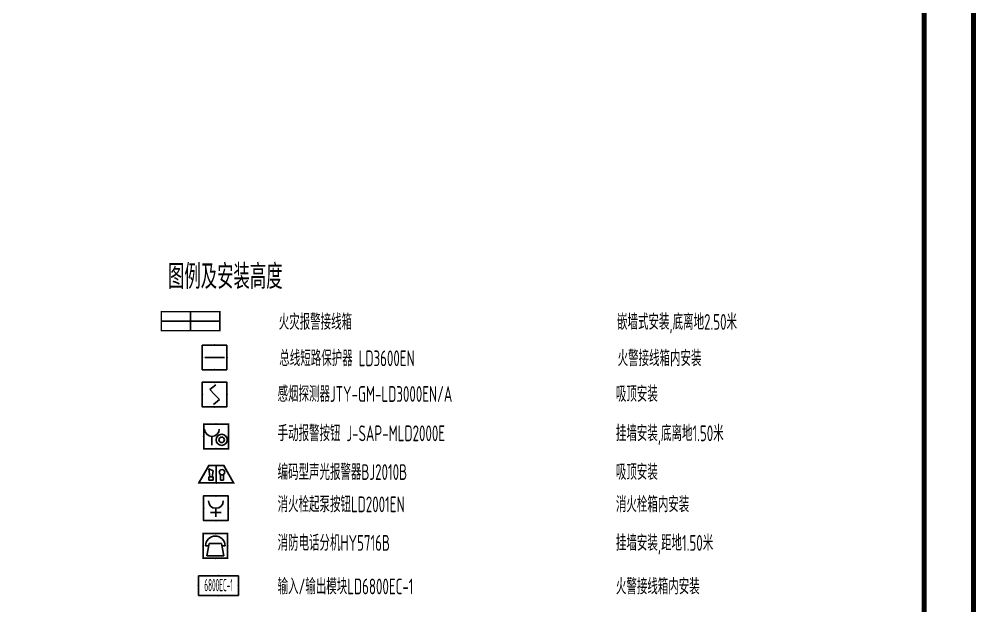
# Model space of a CAD drawing. Extents: x 5394041 to 5729212, y -433068 to -301615.
# Drawn here: x 5629069 to 5648499, y -342841 to -330925 of the extents above; entities that cross this region are included whole.
import ezdxf
from ezdxf.enums import TextEntityAlignment as Align

# ---------------------------------------------------------------- set-up
doc = ezdxf.new("R2010")
doc.units = 0
doc.header["$LTSCALE"] = 1000
doc.header["$MEASUREMENT"] = 0
doc.layers.get('0').update_dxf_attribs({"linetype": 'CONTINUOUS'})
for name, color, linetype in [('EQUIP-消防', 3, 'CONTINUOUS'), ('PUB_TITLE', 4, 'CONTINUOUS'), ('SIG_TEXT', 7, 'CONTINUOUS')]:
    doc.layers.add(name, color=color, linetype=linetype)
doc.styles.add('_TEL_DIM', font='sceie.shx', dxfattribs={"width": 0.8, "height": 3.5, "bigfont": 'sceic.shx'})
doc.styles.add('sceie', font='sceie.shx', dxfattribs={"width": 0.7, "bigfont": 'sceic.shx'})
doc.styles.get("Standard").update_dxf_attribs({"font": 'GBENOR', "bigfont": 'GBCBIG'})

# ---------------------------------------------------------------- blocks, each defined once
blk = doc.blocks.new('$equip$00001590')
for p, q in [((0.5, 0), (-0.5, 0)), ((-0.5, 0), (-0.5, -1)), ((0.5, -1), (0.5, 0)), ((-0.4, -0.5), (0.4, -0.5)), ((-0.5, -1), (0.5, -1))]:
    blk.add_line(p, q)
for p in [(0, 0), (-0.5, -0.5), (0.5, -0.5), (0, -1)]:
    blk.add_point(p)
blk.add_solid([(0.4, -0.5), (0.141, -0.465), (0.141, -0.535)])
at = {"flags": 9}
blk.add_attdef('A', (0, 0), '', height=0.00002, dxfattribs=at)
blk.add_attdef('B', text='', height=0.4, dxfattribs=at).set_placement((0.825, -0.677), align=Align.MIDDLE_CENTER)
blk = doc.blocks.new('$Equip$00002649')
for p, q in [((-0.5, 0.5), (-0.5, -0.5)), ((0.5, 0.5), (-0.5, 0.5)), ((-0.2, 0.2), (0.05, 0.4)), ((0.5, -0.5), (0.5, 0.5)), ((0, 0), (-0.2, 0.2)), ((0, 0), (0.2, -0.2)), ((0.2, -0.2), (-0.05, -0.4)), ((-0.5, -0.5), (0.5, -0.5))]:
    blk.add_line(p, q)
at = {"const_width": 0.04}
blk.add_lwpolyline([(-0.5, 0.5), (0.5, 0.5), (0.5, -0.5), (-0.5, -0.5), (-0.5, 0.5), (0.5, 0.5)], dxfattribs=at)
for p in [(0, 0.5), (-0.5, 0), (0.5, 0), (0, -0.5)]:
    blk.add_point(p)
at = {"color": 7, "flags": 1}
for tag, height, p in [('A', 0.00002, (0, 0)), ('B', 0.4, (0.762, -0.208))]:
    blk.add_attdef(tag, text='', height=height, dxfattribs=at).set_placement(p, align=Align.MIDDLE_CENTER)
blk = doc.blocks.new('$equip$00002656')
for p, q in [((-0.5, 1), (-0.5, 0)), ((0.5, 1), (-0.5, 1)), ((0.5, 0), (0.5, 1)), ((0, 0.5), (0, 0.15)), ((-0.5, 0), (0.5, 0)), ((-0.219, 0.331), (0.222, 0.331))]:
    blk.add_line(p, q)
at = {"const_width": 0.04}
blk.add_lwpolyline([(-0.5, 1), (0.5, 1), (0.5, 0), (-0.5, 0), (-0.5, 1), (0.5, 1)], dxfattribs=at)
blk.add_arc((0, 0.8), 0.3, 180, 0)
for p in [(0, 1), (-0.5, 0.5), (0.5, 0.5), (0, 0)]:
    blk.add_point(p)
at = {"color": 7, "flags": 1}
for tag, height, p in [('B', 0.4, (0.762, 0.292)), ('A', 0.00002, (0, 0))]:
    blk.add_attdef(tag, text='', height=height, dxfattribs=at).set_placement(p, align=Align.MIDDLE_CENTER)
blk = doc.blocks.new('$equip$00001928')
for p, q in [((0.65, 0.65), (-0.65, 0.65)), ((-0.65, 0.65), (-0.65, 0)), ((0.65, 0), (0.65, 0.65)), ((-0.65, 0), (0.65, 0))]:
    blk.add_line(p, q)
for p in [(0, 0.65), (-0.65, 0.325), (0.65, 0.325), (0, 0)]:
    blk.add_point(p)
at = {"color": 7, "style": '_TEL_DIM'}
blk.add_attdef('$TEXT$', text='', height=0.34, dxfattribs=at).set_placement((0.006, 0.343), align=Align.MIDDLE_CENTER)
at = {"color": 7, "style": '_TEL_DIM', "flags": 1}
blk.add_attdef('A', text='', height=0.00002, dxfattribs=at).set_placement((0, 0), align=Align.MIDDLE_CENTER)
blk = doc.blocks.new('$equip$00002658')
for p, q in [((0.5, 1), (-0.5, 1)), ((-0.5, 1), (-0.5, 0)), ((0.5, 0), (0.5, 1)), ((-0.4, 0.5), (-0.27, 0.5)), ((-0.25, 0.6), (-0.35, 0.1)), ((0.25, 0.6), (-0.25, 0.6)), ((0.35, 0.1), (0.25, 0.6)), ((0.4, 0.5), (0.27, 0.5)), ((-0.5, 0), (0.5, 0)), ((-0.35, 0.1), (0.35, 0.1))]:
    blk.add_line(p, q)
at = {"const_width": 0.0667}
blk.add_lwpolyline([(-0.5, 1), (0.5, 1), (0.5, 0), (-0.5, 0), (-0.5, 1), (0.5, 1)], dxfattribs=at)
blk.add_arc((0, 0.5), 0.4, 0, 180)
for p in [(0, 1), (-0.5, 0.5), (0.5, 0.5), (0, 0)]:
    blk.add_point(p)
at = {"color": 7, "flags": 1}
for tag, height, p in [('B', 0.4, (0.762, 0.292)), ('A', 0.00002, (0, 0))]:
    blk.add_attdef(tag, text='', height=height, dxfattribs=at).set_placement(p, align=Align.MIDDLE_CENTER)
blk = doc.blocks.new('$equip$00002655')
for p, q in [((-0.5, 1), (-0.5, 0)), ((0.5, 1), (-0.5, 1)), ((0.5, 0), (0.5, 1)), ((-0.169, 0.5), (-0.169, 0.15)), ((-0.5, 0), (0.5, 0))]:
    blk.add_line(p, q)
at = {"const_width": 0.0667}
blk.add_lwpolyline([(-0.5, 1), (0.5, 1), (0.5, 0), (-0.5, 0), (-0.5, 1), (0.5, 1)], dxfattribs=at)
for radius in [0.226, 0.113]:
    blk.add_circle((0.227, 0.36), radius)
blk.add_arc((-0.169, 0.8), 0.3, 180, 0)
for p in [(0, 1), (-0.5, 0.5), (0.5, 0.5), (0, 0)]:
    blk.add_point(p)
at = {"color": 7, "flags": 1}
for tag, height, p in [('B', 0.4, (0.762, 0.292)), ('A', 0.00002, (0, 0))]:
    blk.add_attdef(tag, text='', height=height, dxfattribs=at).set_placement(p, align=Align.MIDDLE_CENTER)
blk = doc.blocks.new('$equip$00002679')
for p, q in [((-0.3, 0.699), (-0.703, 0)), ((-0.264, 0.249), (-0.304, 0.569)), ((-0.304, 0.569), (-0.128, 0.489)), ((0.3, 0.699), (-0.3, 0.699)), ((0.3, 0.699), (-0.3, 0.699)), ((-0.128, 0.489), (-0.168, 0.249)), ((0, 0.699), (0, 0)), ((0.703, 0), (0.3, 0.699)), ((-0.703, 0), (0.703, 0)), ((-0.304, 0.249), (-0.304, 0.113)), ((-0.128, 0.249), (-0.304, 0.249)), ((-0.304, 0.113), (-0.128, 0.113)), ((-0.128, 0.113), (-0.128, 0.249)), ((0.174, 0.11), (0.174, 0.338)), ((0.294, 0.11), (0.174, 0.11)), ((0.294, 0.338), (0.294, 0.11))]:
    blk.add_line(p, q)
at = {"const_width": 0.0667}
for points in [[(-0.299, 0.699), (0.301, 0.699), (0.703, 0), (-0.702, 0), (-0.299, 0.699), (0.301, 0.699)], [(-0.3, 0.699), (0.3, 0.699), (0.703, 0), (-0.703, 0), (-0.3, 0.699), (0.3, 0.699)]]:
    blk.add_lwpolyline(points, dxfattribs=at)
blk.add_circle((0.234, 0.43), 0.111)
for p in [(0, 0.699), (-0.501, 0.349), (0, 0), (0.502, 0.349)]:
    blk.add_point(p)
at = {"color": 7, "flags": 1}
for tag, height, p in [('B', 0.4, (0.961, 0.299)), ('A', 0.00002, (0, 0))]:
    blk.add_attdef(tag, text='', height=height, dxfattribs=at).set_placement(p, align=Align.MIDDLE_CENTER)

msp = doc.modelspace()

# ---------------------------------------------------------------- linework, layer by layer
at = {"color": 3}
for p, q in [((5632551.5, -336865.2), (5632551.5, -337252.5)), ((5633146.1, -337058.8), (5631956.9, -337058.8))]:
    msp.add_line(p, q, dxfattribs=at)
at = {"color": 4, "linetype": 'Continuous', "const_width": 30.7}
msp.add_lwpolyline([(5633146.1, -336865.2), (5631956.9, -336865.2), (5631956.9, -337252.5), (5633146.1, -337252.5)], close=True, dxfattribs=at)
at = {"layer": 'PUB_TITLE', "const_width": 100}
msp.add_lwpolyline([(5589048.9, -354845.4), (5648448.9, -354845.4), (5648448.9, -312845.4), (5589048.9, -312845.4), (5589048.9, -354845.4)], dxfattribs=at)
msp.add_lwpolyline([(5647448.9, -353845.4), (5591548.9, -353845.4), (5591548.9, -313845.4), (5647448.9, -313845.4)], close=True, dxfattribs=at)

# ---------------------------------------------------------------- block references
at = {"layer": 'EQUIP-消防', "xscale": 500, "yscale": 500, "zscale": 500}
for name, p in [('$equip$00001590', (5633037.5, -337545.3)), ('$Equip$00002649', (5633038.7, -338549.7)), ('$equip$00002656', (5633064.4, -341108.5))]:
    msp.add_blockref(name, p, dxfattribs=at)
at = {"layer": 'EQUIP-消防', "color": 0, "xscale": 500, "yscale": 500, "zscale": 500}
for name, p in [('$equip$00002655', (5633069, -339649.6)), ('$equip$00002679', (5633073.1, -340342.2)), ('$equip$00002658', (5633053.4, -341872.6))]:
    msp.add_blockref(name, p, dxfattribs=at)
at = {"layer": 'EQUIP-消防'}
ref = msp.add_blockref('$equip$00001928', (5633116.6, -342632.7), dxfattribs=dict(at, xscale=623.0767500000075, yscale=623.0767500000075, zscale=623.0767500000075))
ref.add_attrib('$TEXT$', '6800EC-1', dxfattribs={"layer": '0', "color": 7, "height": 249.23, "style": '_TEL_DIM', "width": 0.4}).set_placement((5633120.5, -342419), align=Align.MIDDLE_CENTER)

# ---------------------------------------------------------------- texts
at = {"style": 'sceie', "width": 0.7}
msp.add_text(' 图例及安装高度', height=500, dxfattribs=at).set_placement((5631902.6, -336404.8))
at = {"layer": 'SIG_TEXT', "style": 'sceie', "width": 0.7}
for s, p in [('火灾报警接线箱', (5634341.1, -337234.5)), ('嵌墙式安装,底离地2.50米', (5641211.7, -337234.5)), ('总线短路保护器 LD3600EN', (5634353.3, -337973.1)), ('火警接线箱内安装', (5641223.8, -337973.1)), ('感烟探测器JTY-GM-LD3000EN/A', (5634318.1, -338697.9)), ('吸顶安装', (5641188.6, -338697.9)), ('手动报警按钮 J-SAP-MLD2000E', (5634318.1, -339496.6)), ('挂墙安装,底离地1.50米', (5641188.6, -339496.6)), ('编码型声光报警器BJ2010B', (5634318.1, -340283.5)), ('吸顶安装', (5641188.6, -340283.5)), ('消火栓起泵按钮LD2001EN', (5634318.1, -340939.3)), ('消火栓箱内安装', (5641188.6, -340939.3)), ('消防电话分机HY5716B', (5634318.1, -341721.9)), ('挂墙安装,距地1.50米', (5641188.6, -341721.9)), ('输入/输出模块LD6800EC-1 ', (5634318.1, -342606.5)), ('火警接线箱内安装', (5641188.6, -342606.5))]:
    msp.add_text(s, height=320, dxfattribs=at).set_placement(p)

doc.saveas('drawing.dxf')
